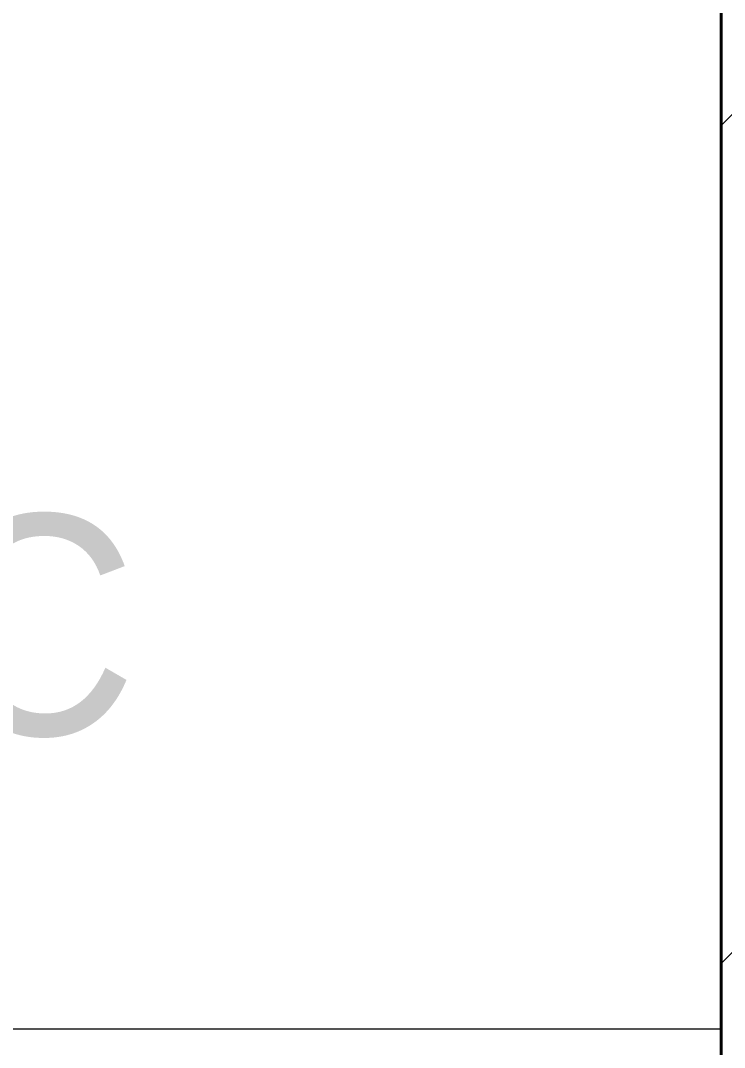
# Model space of a CAD drawing. Header units: millimetres. Extents: x -44657 to 28812, y -28146 to 16565.
# Drawn here: x -7212.7 to -6892.5, y -7435.2 to -6968.3 of the extents above; entities that cross this region are included whole.
import ezdxf

# ---------------------------------------------------------------- set-up
doc = ezdxf.new("R2010")
doc.units = ezdxf.units.MM
for name, color, linetype, lineweight in [('A-WALL', 113, 'Continuous', 9), ('A-WALL-PATT', 111, 'Continuous', 9), ('G-ANNO-TEXT', 231, 'Continuous', 5), ('I-WALL', 2, 'Continuous', 9)]:
    doc.layers.add(name, color=color, linetype=linetype, lineweight=lineweight)
doc.styles.add('Arial_6', font='arial.ttf', dxfattribs={"width": 0.9, "height": 100})

msp = doc.modelspace()

# ---------------------------------------------------------------- hatches: boundary and pattern name
at = {"layer": 'A-WALL-PATT', "lineweight": 5}
h = msp.add_hatch(dxfattribs=at)
h.set_pattern_fill('FP_33', color=256, style=0, pattern_type=2)
h.set_pattern_definition([(45, (0, 0), (-251.447, 251.447), []), (45, (0, 381), (-251.447, 251.447), [])])
h.paths.add_polyline_path([(-6870.59, -7532.67), (-6784.06, -7532.67), (-6784.06, -5216.67), (-6894.06, -5216.67), (-6894.06, -7532.67)])

# ---------------------------------------------------------------- linework, layer by layer
at = {"layer": 'A-WALL', "color": 7, "lineweight": 40}
msp.add_line((-6894.06, -5216.67), (-6894.06, -7532.67), dxfattribs=at)
at = {"layer": 'I-WALL'}
msp.add_line((-7914.06, -7426.67), (-6894.06, -7426.67), dxfattribs=at)

# ---------------------------------------------------------------- texts
at = {"layer": 'G-ANNO-TEXT', "color": 7, "insert": (-7655.56, -7193.06), "char_height": 100, "width": 598.8606, "attachment_point": 1, "style": 'Arial_6', "bg_fill": 3, "box_fill_scale": 1.25, "bg_fill_color": 256, "bg_fill_true_color": 13158600, "bg_fill_transparency": 0}
msp.add_mtext('New WC', dxfattribs=at)

doc.saveas('drawing.dxf')
